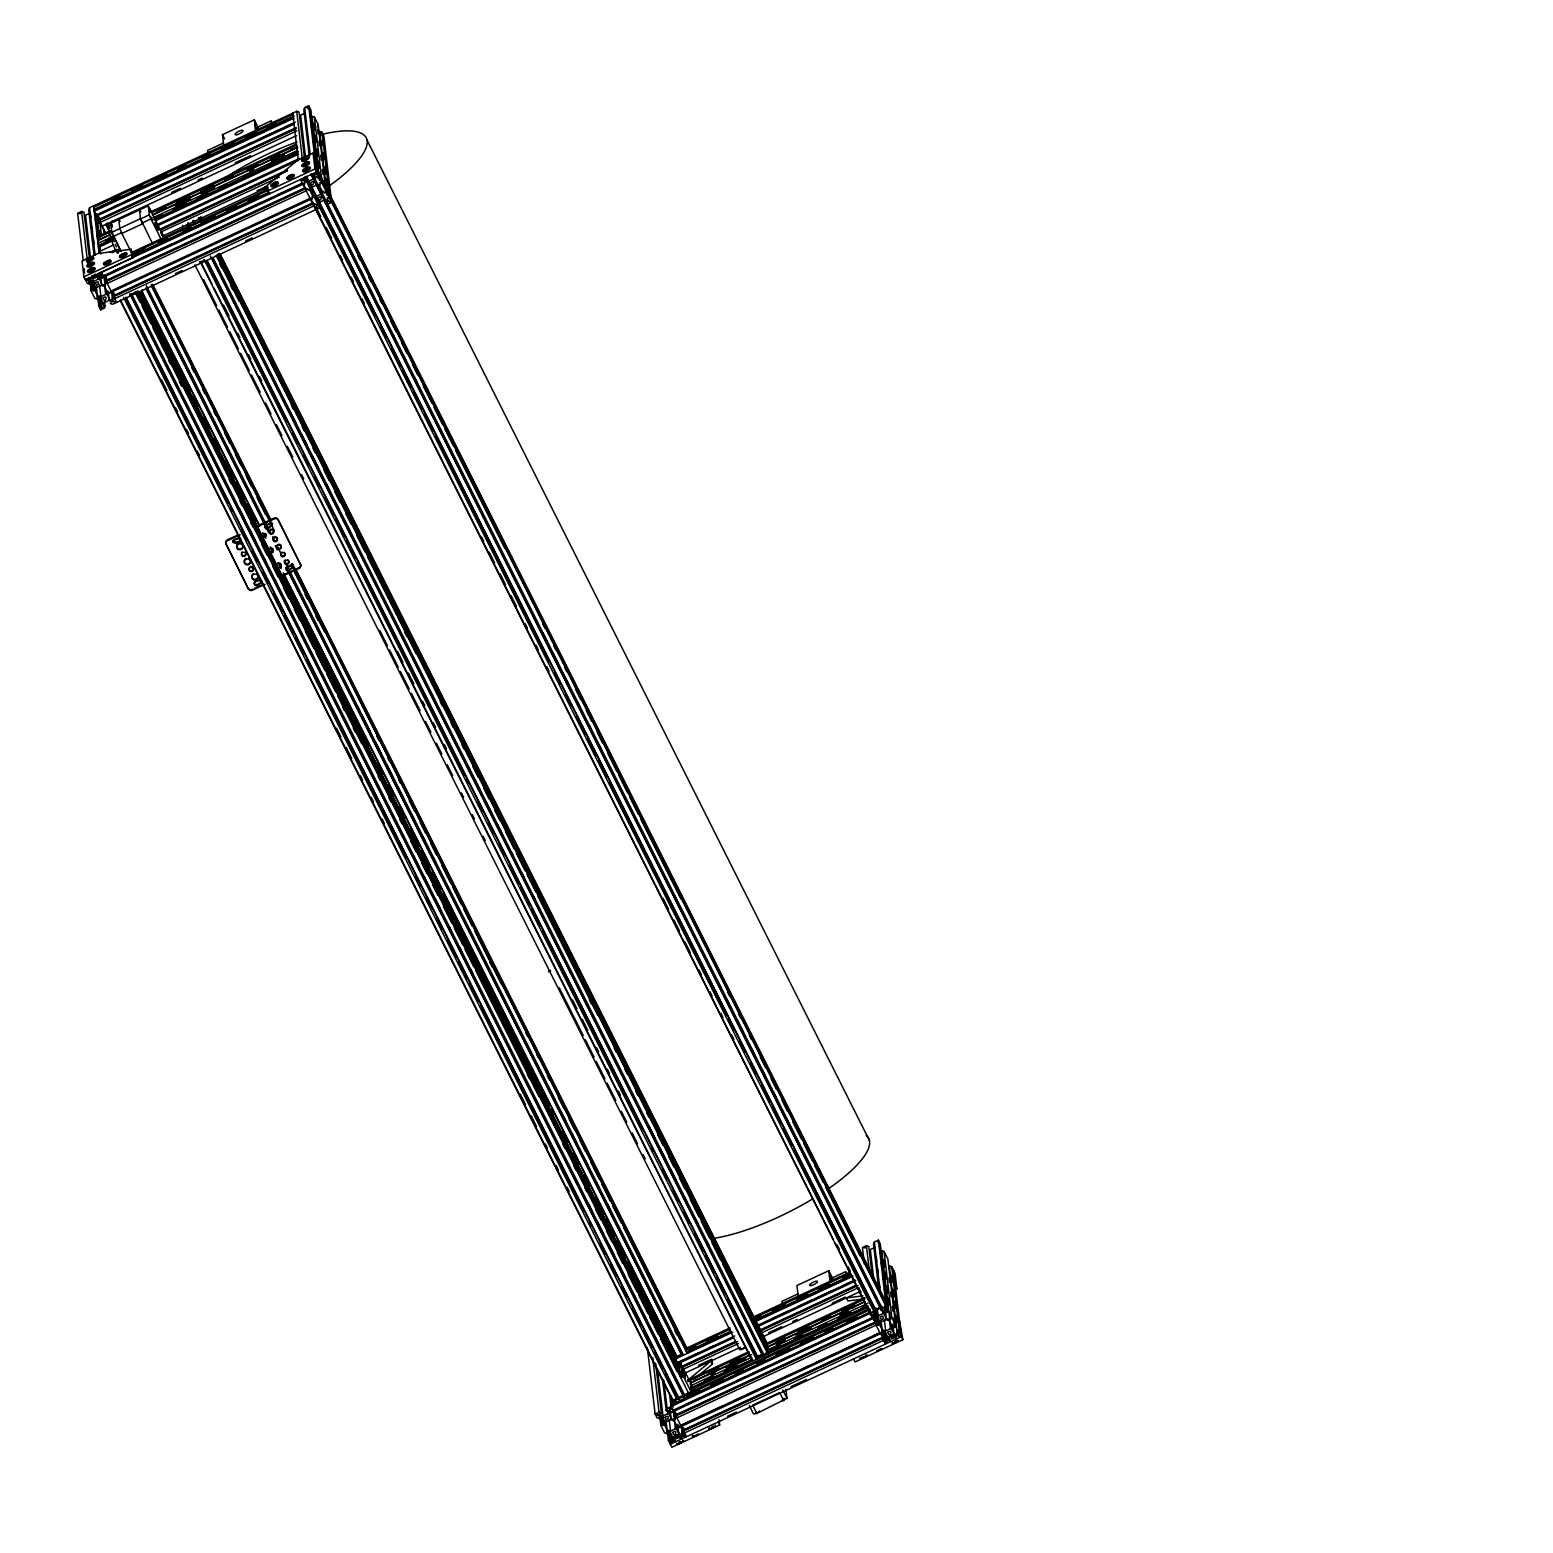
<?xml version="1.0" encoding="UTF-8"?>
<svg xmlns="http://www.w3.org/2000/svg" width="1553" height="1553" viewBox="0 0 1553 1553"><rect width="100%" height="100%" fill="white"/><g stroke="black" fill="none" stroke-linecap="round" stroke-linejoin="round"><path stroke-width="1.5" d="M94.791 208.665L94.189 207.306M99.237 250.693L100.731 254.09M99.586 249.101L98.829 247.49L99.586 249.062M268.067 187.039L163.007 235.94L161.221 231.843L162.308 235.551M275.657 183.176L272.94 184.361L275.657 183.176A3.98 1.145 -27.6 0 0 273.833 184.128M303.592 160.134L303.437 160.367A3.98 1.145 -27.6 0 1 303.126 158.309A3.98 1.145 -27.6 0 1 308.601 156.737A3.98 1.145 -27.6 0 1 303.417 160.367C315.686 153.592 297.904 157.843 303.573 159.823M306.271 157.727L303.573 158.911L306.271 157.727A3.98 1.145 -27.6 0 1 308.348 158.814A3.98 1.145 -27.6 0 1 302.369 161.454A3.98 1.145 -27.6 0 1 305.359 158.192M306.892 163.026L304.194 164.23L306.892 163.026A3.98 1.145 -27.6 0 0 305.067 163.977M307.513 168.326L304.815 169.529L307.513 168.326A3.98 1.145 -27.6 0 1 310.173 168.772A3.98 1.145 -27.6 0 1 305.417 171.801A3.98 1.145 -27.6 0 1 303.611 170.888M306.97 107.914L308.348 107.273L308.232 108.729M261.894 581.754C253.663 591.421 250.188 579.347 261.583 580.822M276.803 183.953L272.804 185.816A3.98 1.145 -27.6 0 1 272.513 183.739A3.98 1.145 -27.6 0 1 277.987 182.186A3.98 1.145 -27.6 0 1 272.804 185.816L275.813 183.759M308.038 163.822L304.136 165.822A3.98 1.145 -27.6 0 1 303.747 163.609A3.98 1.145 -27.6 0 1 309.222 162.036A3.98 1.145 -27.6 0 1 304.039 165.666L308.076 163.919M784.343 1398.671L783.411 1399.699M92.365 268.824L89.647 269.989L92.365 268.824A3.98 1.068 -26.7 0 0 91.452 269.348M96.635 276.706L95.315 276.143M304.349 157.047L299.069 112.068L296.72 111.292L89.569 207.733L88.735 209.985L94.015 254.983M98.732 296.701L100.712 306.077L102.75 302.311L100.479 297.788L96.946 296.623L97.295 299.263L94.927 298.487L91.142 290.935L91.142 281.578M91.976 288.683L93.898 290.566L94.597 282.452M85.434 279.579L89.395 277.735L91.763 278.511L89.763 280.375L93.296 281.52L98.072 279.307L99.334 275.929L95.393 276.609M99.256 279.695L100.499 276.298L102.44 278.201L103.275 275.949L302.427 183.215L304.796 183.992L304.446 181.352L307.979 182.516L310.251 187.039L309.008 190.417L307.067 188.534L306.232 190.786L107.06 283.52L104.711 282.743L105.06 285.383L101.527 284.218L98.693 274.959M104.886 300.991L104.614 307.979L100.634 309.843L98.732 306.057L99.567 303.806M105.662 294.429L106.924 291.052L104.633 286.509L101.12 285.344L96.325 287.577L95.082 290.955L97.354 295.497L100.887 296.662L105.662 294.429L104.556 284.956M106.846 294.818L108.089 291.44L110.03 293.323L110.865 291.071L310.037 198.338L312.386 199.114L312.037 196.474L315.57 197.639L317.841 202.162L316.598 205.559L314.657 203.657L313.822 205.908L114.67 298.642L112.321 297.865L112.651 300.505L109.118 299.36L106.283 290.081M319.53 180.226L312.017 116.3L314.385 117.057L322.17 183.37L319.821 182.594L320.151 185.234L316.618 184.069L314.347 179.546L315.589 176.149L317.53 178.051L318.365 175.8L310.581 109.506L308.678 105.72L304.66 107.584L303.825 109.836L309.396 157.202M310.581 109.506L310.309 116.494M317.336 126.88L318.171 124.628L314.385 117.057M312.502 173.858L882.201 1308.286L880.551 1308.5L310.852 174.072L312.502 173.858L311.609 176.149L314.424 175.78L313.162 179.158L308.387 181.371L304.485 179.469L306.853 178.362L304.504 177.586L306.077 176.304L875.776 1310.713L667.052 1408.455L666.218 1410.706L669.013 1410.338L667.771 1413.715L662.995 1415.948L659.074 1414.045L661.442 1412.939L655.618 1363.204M668.431 1431.128L670.391 1440.485L672.449 1436.739L670.178 1432.196L666.645 1431.051L666.975 1433.691L664.626 1432.914L660.84 1425.343L660.821 1415.987M661.656 1423.092L662.801 1425.363L664.859 1421.616L662.568 1417.074L659.035 1415.928L659.384 1418.568L657.035 1417.792L655.133 1414.006L647.349 1347.713M873.931 1313.683L874.475 1318.419L872.126 1317.643L672.973 1410.376L672.138 1412.628L670.197 1410.726L668.955 1414.104L671.226 1418.646L674.759 1419.811L673.575 1410.066M719.02 1419.714L719.66 1425.033L671.847 1447.28L668.431 1440.485L669.265 1438.214M675.361 1428.857L676.623 1425.46L674.332 1420.937L670.799 1419.772L666.023 1422.004L664.781 1425.382L667.052 1429.925L670.585 1431.07L675.361 1428.857L674.254 1419.384M674.313 1442.407L674.584 1435.418M889.811 1312.188L889.85 1319.662L886.317 1318.497L884.045 1313.954L885.288 1310.577L887.229 1312.479L888.064 1310.227L880.279 1243.914L878.377 1240.148L874.358 1242.012L873.524 1244.264L878.804 1289.262M879.444 1246.185L880.279 1243.914M875.64 1313.469L875.931 1325.194L676.759 1417.928L674.41 1417.171M875.989 1308.053L876.552 1312.79L874.184 1313.896L878.086 1315.799L882.861 1313.566L884.123 1310.188L881.308 1310.557L882.143 1308.305L886.161 1306.442L878.377 1240.148M876.766 1322.942L877.891 1325.214L879.949 1321.467L877.678 1316.925L873.349 1316.148L874.475 1318.419M882.919 1337.715L882.745 1336.124L885.501 1340.336L887.539 1336.589L885.268 1332.047L881.735 1330.902L882.085 1333.542L879.716 1332.765L680.563 1425.499L679.729 1427.751L678.583 1425.479L676.545 1429.226L678.816 1433.768L682.349 1434.933L682 1432.293L684.368 1433.05L883.521 1340.336L883.735 1337.017L884.453 1338.608M890.471 1328.708L891.713 1325.311L889.442 1320.788L885.909 1319.623L881.133 1321.855L879.872 1325.233L882.143 1329.776L885.676 1330.921L890.471 1328.708L889.345 1319.235M889.403 1342.258L889.539 1335.075M897.692 1329.679L897.44 1334.784L893.926 1333.619L891.636 1329.077L892.897 1325.699L894.819 1327.601L895.654 1325.35L887.87 1259.056L884.065 1251.485L881.716 1250.709L889.85 1319.662M118.455 252.343C117.019 260.127 101.391 214.042 111.894 225.379M140.352 295.167L138.858 292.954M322.248 135.674L322.189 134.645M261.739 581.268C255.76 588.723 249.062 581.579 259.914 579.735L260.011 580.531M878.26 1242.866L878.221 1241.837M276.842 184.069L273.017 185.914L275.735 183.856M744.683 1347.189L743.324 1348.315M879.522 1306.888L878.377 1307.84M894.276 1335.891L891.073 1337.327L891.752 1336.376M892.587 1342.53L893.868 1343.384L897.925 1341.171M89.181 264.379L91.782 263.389L89.181 264.379L91.569 263.253L89.181 264.379L90.326 266.65M95.335 274.104C91.743 275.677 96.83 279.656 96.558 275.871M93.801 276.9L93.646 278.239M107.914 262.166L109.467 262.321L105.565 264.126L109.817 260.322L103.973 263.331L108.166 261.583A3.98 1.068 -26.7 0 1 110.535 262.341A3.98 1.068 -26.7 0 1 104.672 265.097A3.98 1.068 -26.7 0 1 106.478 262.399M273.58 183.623L275.677 183.04L273.58 183.623L274.745 185.875L276.123 185.215M304.815 163.492L306.931 162.89L304.815 163.492L305.999 165.744M89.899 270.804L93.588 269.543L89.725 271.581L92.19 268.553L89.802 269.678L91.083 269.776M880.066 1349.343L879.736 1349.538M896.003 1341.928L895.304 1342.297M79.281 213.596L80.678 213.499M265.019 525.671C263.641 533.921 280.821 518.158 267.038 524.681M286.082 567.602C286.373 576.493 301.554 557.935 286.373 567.408C283.772 578.027 303.087 559.022 286.47 568.204M864.07 1247.855L865.467 1247.777M759.611 1410.998L758.427 1411.871M881.988 1348.586L876.785 1350.935M305.048 170.384L308.756 169.025L305.145 171.199M676.351 1438.233L677.652 1437.36M186.709 224.913L188.224 223.651M268.669 194.28L266.534 185.952L297.147 160.503L313.085 153.087L314.599 156.115M675.516 1358.856L677.05 1357.574L283.481 573.872M685.436 1350.586L686.814 1348.004L295.419 568.631M687.552 1380.462L710.963 1361.01L712.478 1364.039L694.463 1379.006M765.745 1345.752L767.124 1343.151L220.254 254.207M218.546 253.838L767.59 1347.13L767.9 1349.79L766.367 1351.052L722.883 1264.453M873.33 1311.586L882.88 1307.121M749.322 1405.581L753.496 1413.909L756.816 1413.482L786.963 1398.321L785.896 1389.314M305.3 170.189L308.756 169.025L305.106 171.141M677.807 1434.312C673.594 1437.107 681.592 1436.777 677.807 1435.981M681.165 1441.941L679.515 1442.795M94.151 277.249C91.879 279.288 97.781 277.075 93.782 275.23M864.128 1356.759L862.75 1357.4L864.4 1356.565M678.894 1442.368L680.059 1441.592M681.359 1441.747L678.972 1442.853M696.132 1435.108L697.297 1434.312M892.237 1337.502C888.2 1340.821 898.1 1336.589 893.751 1336.784M90.268 259.235L92.248 258.807L88.443 260.943L92.345 258.943L88.385 260.923L90.948 257.953L88.56 259.079L91.103 257.992L88.56 259.079L89.822 259.176M109.273 263.428C110.244 258.73 103.294 263.292 107.002 262.36M238.948 538.58L238.851 537.784C221.38 543.861 246.83 542.579 238.948 538.58C223.69 542.541 242.423 546.734 240.443 538.095M265.408 526.273C263.777 535.416 281.462 516.974 265.408 526.273L265.311 525.477M760.97 1354.915L758.679 1355.769M90.889 264.554L89.006 266.242L92.966 264.243L89.065 266.242L90.831 264.515M94.947 277.618L97.354 274.046L316.463 172.014L308.678 105.72M782.945 1399.991L781.897 1400.476M91.2 269.931L92.229 269.504M677.904 1437.243L679.942 1436.894L676.021 1438.816M223.71 145.283L222.467 134.665L254.343 119.833L258.672 128.472M223.535 142.992L207.52 150.447L207.791 152.699M255.313 128.2L271.348 120.746L271.6 122.978M89.53 259.565L83.959 212.217L81.61 211.441L77.65 213.285L83.221 260.652M111.971 200.298L120.726 196.222M131.675 191.116L142.624 186.03M153.553 180.924L166.695 174.81M177.644 169.723L186.379 165.647M201.715 158.503L210.47 154.426M221.4 149.34L234.542 143.225M245.49 138.139L256.42 133.034M267.368 127.948L276.123 123.871M293.731 116.514L292.896 114.456L93.743 207.19L94.558 209.228L293.905 115.97M163.046 178.09L167.413 176.071M206.821 157.727L211.189 155.688M88.696 213.751L85.512 215.226L90.52 257.856M293.362 118.436L94.209 211.169L96.81 215.964L293.789 124.259M305.378 112.845L300.603 115.077L305.611 157.707M96.131 214.993L295.284 122.26M114.184 206.724L118.572 204.685M125.133 201.638L147.011 191.446M151.398 189.408L166.715 182.264M177.663 177.178L186.418 173.101M190.786 171.063L210.49 161.881M221.419 156.795L236.755 149.651M247.684 144.565L252.071 142.527M260.826 138.45L280.53 129.287M284.898 127.249L293.653 123.172M97.276 219.089L96.927 216.449L99.431 237.745M100.188 222.487L98.965 219.419L295.924 127.695M103.682 217.866L296.274 128.2M105.06 232.795L99.081 220.487L296.06 128.783M99.916 222.525L296.895 130.821M171.684 192.358L180.439 188.282M197.949 180.129L202.317 178.09M235.144 162.813L250.479 155.688M101.799 226.292L296.584 135.616M121.037 251.392L111.855 232.29L110.807 223.283L148.253 205.85L164.191 237.609M97.257 236.716L110.399 230.601M149.787 212.256L296.429 143.983M319.957 134.063L319.627 131.423L321.976 132.199L323.878 135.965L331.663 202.278L327.683 204.122L325.315 203.346L327.334 201.482L323.8 200.337L319.025 202.55L317.783 205.928L320.539 205.578L319.704 207.83L112.573 304.272L110.224 303.495L112.243 301.631L108.71 300.486L103.935 302.699L103.061 306.834L105.449 305.727M110.554 231.921L97.412 238.036L98.247 240.074L109.176 234.988M152.136 212.567L296.584 145.303L297.399 147.341L152.951 214.605M111.855 232.29L119.833 228.582L118.766 219.575L120.163 221.535M152.699 243.957L140.547 218.954L149.302 214.858L148.253 205.85M157.241 211.771L165.996 207.694M176.945 202.589L190.068 196.474M201.016 191.388L214.139 185.273M225.088 180.187L233.843 176.11M246.966 169.995L257.914 164.89M271.057 158.775L279.812 154.698M290.741 149.612L297.399 147.341M110.865 234.561L97.723 240.676L98.421 241.666M152.446 215.207L297.691 147.302M186.418 199.774L190.805 197.736M276.162 157.979L280.53 155.941M175.023 206.005L190.359 198.862M201.288 193.776L214.43 187.661M249.451 171.354L253.818 169.316M271.329 161.163L284.451 155.048M113.311 236.192L98.053 243.336L98.868 245.374L112.282 239.22M152.757 217.866L297.205 150.602L297.943 151.845L286.994 156.95M113.505 236.386L121.464 232.678L130.976 251.586M142.177 223.03L150.952 218.954L149.302 214.858M105.332 241.53L111.894 238.463L112.728 239.744M155.669 218.099L162.25 215.032M173.179 209.946L186.321 203.831M197.25 198.726L208.199 193.64M219.148 188.534L227.903 184.458M243.219 177.333L251.974 173.257M267.291 166.113L276.046 162.036M153.572 219.905L297.943 151.845M113.68 238.851L98.363 245.995L99.528 248.519M155.261 219.497L297.516 153.262L298.215 154.232M158.6 218.313L162.968 216.275M248.325 176.537L252.712 174.499M113.835 240.191L98.518 247.315L100.401 251.081L113.524 244.966M155.416 220.817L297.671 154.582M157.299 224.583L299.554 158.348M157.998 225.573L298.079 160.347M109.836 252.498L116.397 249.451M160.173 229.067L287.111 169.956M112.36 251.974L116.747 249.936M160.522 229.553L287.46 170.442M112.127 252.498L118.688 249.451M160.27 230.096L287.208 170.985M162.075 235.163L160.813 232.038L279.288 177.1M256.963 190.805L265.718 186.729M131.384 252.595L267.077 189.427M131.539 253.916L267.232 190.747M267.155 191.252L314.948 168.986L313.085 153.087M83.881 276.842L131.675 254.576L131.054 249.276L97.936 253.508L82.018 260.923L83.881 276.842L87.337 283.364L89.686 284.141L89.142 279.404M132.277 255.177L145.4 249.062M158.542 242.947L167.297 238.871M182.613 231.727L191.368 227.65M202.317 222.564L215.44 216.449M226.389 211.363L237.318 206.258M248.266 201.172L259.215 196.066M132.374 255.954L268.067 192.786M131.85 256.556L269.737 192.358M187.719 230.951L192.087 228.912M211.79 219.73L216.178 217.692M85.396 279.851L133.209 257.604L131.054 249.276M112.593 271.794L127.909 264.67M138.858 259.565L171.684 244.287M182.633 239.181L191.388 235.105M208.898 226.952L215.459 223.904M219.847 221.865L241.724 211.674M246.112 209.636L261.428 202.511M278.938 194.358L300.816 184.166M107.351 283.481L106.128 280.414L305.281 187.68L306.523 190.747M169.937 251.353L106.478 280.899L106.283 279.307M174.324 249.315L305.63 188.165M106.225 276.415L107.06 283.52L106.245 281.462L305.417 188.748L306.232 190.786M114.941 298.603L113.718 295.536L312.891 202.802M118.436 293.983L313.221 203.288M114.67 298.642L113.835 296.604L313.007 203.87L313.822 205.908M129.54 294.973L138.295 290.896M175.508 273.58L182.07 270.533M199.58 262.379L203.948 260.341M245.529 240.967L252.11 237.92M265.097 584.277L252.324 590.218A2.99 2.854 -6.7 0 1 248.344 588.917L225.942 543.686A2.99 2.854 -6.7 0 1 227.359 539.881L237.997 534.931M255.003 527.011L274.143 518.1A2.99 2.854 -6.7 0 1 278.123 519.401L300.525 564.613A2.99 2.854 -6.7 0 1 299.127 568.437L282.102 576.357M226.039 544.482A2.99 2.854 -6.7 0 1 227.456 540.677L240.21 534.737M257.235 526.816L274.24 518.896A2.99 2.854 -6.7 0 1 278.22 520.197L300.525 564.613M260.71 538.561L264.825 536.639A2.194 2.097 -6.7 0 0 265.466 533.397M254.362 588.432L262.865 584.472M282.005 575.561L299.03 567.641A2.99 2.854 -6.7 0 0 300.447 563.817M548.461 971.809L550.441 970.877M872.378 1277.265L868.768 1246.477L866.399 1245.72L862.439 1247.564L864.38 1264.142M875.077 1247.273L870.301 1249.505L873.912 1280.274M833.126 1279.342L828.797 1270.703L796.922 1285.535L798.164 1296.153M882.065 1253.349L881.716 1250.709M797.99 1293.863L781.974 1301.317L782.246 1303.569M829.768 1279.07L845.803 1271.596L846.055 1273.848M686.193 1348.276L729.968 1327.893M751.846 1317.701L850.345 1271.849M686.348 1349.615L730.124 1329.232M754.195 1318.012L850.5 1273.188M689.26 1349.829L695.841 1346.781M706.77 1341.676L717.719 1336.589M754.933 1319.274L761.494 1316.206M772.443 1311.12L785.566 1305.005M796.514 1299.9L807.444 1294.814M818.392 1289.708L829.341 1284.622M842.464 1278.507L851.219 1274.431M681.67 1354.313L676.894 1356.526L283.325 572.824M687.164 1351.654L730.939 1331.27M755.01 1320.069L851.607 1275.188M675.71 1357.361L682.291 1354.294M686.659 1352.255L730.434 1331.872M754.506 1320.671L850.811 1275.828M714.069 1339.87L718.457 1337.832M757.845 1319.487L762.212 1317.449M673.691 1359.69L732.783 1332.183M754.661 1321.991L853.16 1276.139M675.594 1363.515L734.685 1336.007M756.583 1325.816L855.062 1279.963M678.35 1362.389L698.035 1353.207M708.983 1348.12L713.371 1346.082M772.462 1318.575L787.779 1311.431M798.727 1306.345L811.85 1300.23M816.237 1298.192L831.554 1291.048M842.483 1285.962L851.238 1281.885M676.293 1364.505L733.21 1338.007M757.282 1326.786L855.761 1280.934M691.046 1391.663L683.068 1375.783L680.68 1376.89L678.117 1364.893L681.126 1364.213L694.172 1389.954M678.117 1364.893L680.816 1363.767M678.428 1364.873L680.971 1363.961M889.655 1268.471L889.306 1265.831L891.674 1266.607L895.091 1273.421L896.955 1289.32L895.44 1286.311M680.622 1366.912L735.346 1341.443M759.417 1330.242L855.722 1285.399M680.971 1367.416L735.695 1341.928M761.96 1329.717L856.072 1285.884M682.951 1366.989L737.656 1341.501M759.553 1331.309L858.032 1285.457M681.573 1370.037L738.49 1343.539M760.368 1333.367L858.867 1287.495M681.418 1371.513L679.03 1372.619L681.456 1371.707L680.699 1363.631M679.146 1373.085L681.456 1371.707M679.243 1373.415L681.534 1371.978M679.36 1373.784L681.631 1372.308M679.515 1374.211L681.748 1372.677M698.636 1365.339L711.759 1359.224M768.677 1332.746L781.8 1326.631M792.748 1321.525L797.116 1319.487M832.136 1303.181L845.278 1297.066M679.709 1374.657L681.903 1373.104M679.903 1375.162L682.097 1373.551M683.475 1373.803L740.373 1347.305M762.251 1337.114L860.75 1291.261M680.117 1375.667L682.291 1374.036M680.35 1376.172L682.505 1374.541M681.088 1377.705L683.475 1376.579L682.738 1375.065M687.63 1380.171L748.915 1351.634M766.425 1343.481L864.905 1297.629M687.785 1381.491L749.07 1352.954M766.58 1344.801L865.06 1298.949M708.207 1373.57L719.155 1368.465M730.104 1363.379L741.033 1358.273M776.054 1341.986L784.809 1337.909M797.951 1331.795L808.88 1326.689M822.022 1320.574L830.777 1316.498M841.726 1311.411L854.849 1305.296M690.794 1382.519L749.885 1354.992M767.396 1346.839L863.701 1302.016M690.289 1383.121L751.574 1354.585M766.891 1347.46L865.37 1301.608M737.403 1361.573L741.771 1359.535M851.199 1308.577L855.587 1306.539M710.692 1374.929L715.059 1372.891M726.008 1367.805L745.692 1358.623M776.345 1344.354L785.1 1340.297M796.029 1335.192L811.365 1328.067M839.804 1314.809L848.559 1310.732M690.6 1385.781L751.885 1357.244M767.201 1350.101L867.875 1303.239M704.46 1380.908L713.215 1376.832M724.164 1371.745L737.287 1365.631M770.113 1350.333L781.062 1345.247M794.185 1339.132L802.94 1335.056M818.276 1327.912L827.031 1323.835M837.96 1318.749L851.102 1312.634M862.031 1307.548L866.419 1305.51M691.357 1387.78C694.87 1394.924 689.435 1385.994 691.357 1387.78L752.7 1359.283M765.843 1353.168L866.788 1306.267M690.91 1388.421L752.196 1359.904L214.1 288.217M756.563 1357.866L868.185 1305.879M709.566 1380.112L713.934 1378.074M823.381 1327.136L827.749 1325.097M693.259 1388.731L868.341 1307.218M670.45 1401.291L869.602 1308.558M870.864 1311.877L671.42 1404.65L675.71 1401.815M686.64 1396.729L699.782 1390.614M710.73 1385.509L723.853 1379.394M734.802 1374.308L743.557 1370.231M756.68 1364.116L765.435 1360.04M776.384 1354.954L789.506 1348.839M800.455 1343.733L813.597 1337.618M824.527 1332.532L833.282 1328.456M846.424 1322.341L857.353 1317.235M870.767 1313.508L870.068 1312.518L670.915 1405.251L671.614 1406.241M672.061 1405.096L676.429 1403.058M696.132 1393.895L700.5 1391.857M785.857 1352.119L790.244 1350.081M829.632 1331.736L834.019 1329.698M873.349 1311.839L875.776 1310.713M880.551 1308.5L882.919 1307.393M655.133 1414.006L659.093 1412.162L661.442 1412.939M686.678 1404.184L699.801 1398.069M704.188 1396.031L726.066 1385.839M737.015 1380.733L745.77 1376.657M750.138 1374.619L769.842 1365.456M774.209 1363.418L789.526 1356.293M800.474 1351.188L815.791 1344.063M820.178 1342.025L859.566 1323.68M672.973 1410.376L673.672 1411.347L872.825 1318.613L300.544 179.43M677.05 1417.889L675.827 1414.822L874.98 1322.108L872.708 1317.565M678.35 1414.298L875.329 1322.593L875.135 1321.001L876.183 1322.477M675.943 1415.89L875.096 1323.156L880.415 1333.755L681.262 1426.469L675.943 1415.89L676.759 1417.928M703.024 1415.229L681.126 1425.421L684.64 1433.011M707.391 1413.191L722.727 1406.047M733.657 1400.961L742.412 1396.885M746.799 1394.846L766.483 1385.684M777.432 1380.578L792.748 1373.454M803.697 1368.348L808.065 1366.31M816.82 1362.233L836.523 1353.071M840.911 1351.032L856.227 1343.889M873.737 1335.735L878.105 1333.697M683.417 1429.964L882.57 1337.23L880.299 1332.688M685.96 1429.42L880.745 1338.744M683.805 1428.314L684.368 1433.05L683.534 1431.012L882.706 1338.278L885.424 1344.102M679.36 1433.186L679.923 1437.923L682.311 1436.816L678.409 1434.894L673.633 1437.127L672.76 1441.262L675.147 1440.155M890.238 1340.006L887.462 1340.355L888.724 1336.978L893.499 1334.745L897.032 1335.91L895.013 1337.774L897.382 1338.55M727.678 1416.161L736.433 1412.085M791.156 1386.596L806.473 1379.472M899.478 1320.788L902.875 1339.715L855.082 1361.981L853.548 1358.953M305.106 160.27L306.853 158.231M123.91 254.789L121.93 255.818L125.735 252.906L119.911 255.915L122.998 255.449M91.511 269.853L92.52 269.465M304.99 160.328L306.776 158.328M782.091 1400.845L784.032 1398.457M891.636 1334.823L889.636 1335.211M895.188 1341.404L895.887 1341.151M94.675 278.026L93.18 278.103L92.073 275.483L93.102 277.482M742.295 1348.8L740.839 1348.975M124.065 253.721C119.076 258.109 123.58 250.809 125.211 256.012M713.157 1426.43L712.07 1427.692L712.924 1426.43M122.105 256.75L125.444 254.711L121.775 256.769M783.469 1398.923L784.44 1398.904M756.913 1412.512L755.942 1412.531M112.107 220.934L113.777 220.72M192.999 221.419L194.649 221.205M862.944 1295.843L846.385 1297.959L847.919 1300.968L862.109 1299.162M765.92 1347.344L767.59 1347.13M217.148 256.148L768.366 1353.77L768.211 1352.43L766.638 1353.439M108.244 224.641L109.506 226.505M865.914 1355.031L865.002 1356.856L860.517 1358.254M675.904 1437.632L677.554 1437.301L676.254 1434.72M876.552 1312.79L874.203 1312.013L304.563 177.566M895.654 1325.35L891.868 1317.779L889.5 1317.022L890.645 1319.274M902.875 1339.715L899.459 1332.901L897.11 1332.144L898.236 1334.415M679.923 1437.923L682.272 1438.699M97.082 214.566L98.48 217.769L97.431 215.129M890.626 1335.192L892.723 1336.997L892.626 1334.299M112.612 226.932L110.612 223.71M163.026 235.823L161.027 232.232M94.694 208.626L94.151 207.558M870.709 1314.226L871.214 1315.566M682.757 1428.139L681.359 1424.955L682.485 1426.935M296.895 147.962L297.594 148.933M302.427 183.215L303.126 184.205L103.973 276.939L101.372 272.163M310.037 198.338L310.736 199.328L111.564 292.061L106.245 281.462M140.877 211.887L139.479 209.927L140.547 218.954M110.807 223.283L112.204 225.243M94.752 210.82L94.054 209.849L293.206 117.116L294.002 118.902M95.626 213.402L98.965 219.419M875.31 1319.895L874.611 1318.924L875.776 1321.448L873.213 1316.944M882.9 1335.017L882.201 1334.046L883.366 1336.57L882.337 1335.095M105.74 277.23L106.439 278.201M113.35 292.352L114.048 293.342M113.466 293.42L114.514 294.895M675.574 1412.706L676.623 1414.181M672.488 1408.823L675.827 1414.822M683.165 1427.828L684.213 1429.304M141.245 291.848L142.701 294.119L142.235 289.829M111.835 238.483L110.807 236.172L112.573 238.987M674.662 1435.632L675.827 1437.496M884.725 1342.51L884.453 1340.744M150.525 212.12L149.806 210.742M671.207 1403.388L671.226 1403.058M685.649 1435.399L685.087 1434.137M306.815 168.132L307.979 170.384M873.446 1317.818L874.514 1320.438L873.058 1317.682M881.386 1334.454L882.104 1335.58L881.25 1333.348M154.582 224.952L155.067 226.194M366.954 139.906L869.428 1140.465M315.841 166.715L885.54 1301.142M315.997 168.035L885.695 1302.462M316.307 170.694L886.006 1305.122M314.948 168.986L888.064 1310.227M317.724 175.8L319.899 180.148M357.966 255.915L360.141 260.244M368.837 277.56L371.012 281.889M379.708 299.205L381.883 303.534M390.579 320.85L396.015 331.682M401.451 342.514L406.886 353.327M412.322 364.159L417.757 374.991M423.192 385.804L431.889 403.12M434.063 407.449L442.76 424.784M444.934 429.113L453.631 446.429M455.805 450.758L504.725 548.17M542.774 623.957L544.948 628.286M553.664 645.602L555.838 649.931M564.535 667.246L566.709 671.575M575.406 688.891L580.841 699.724M586.277 710.536L591.712 721.369M597.148 732.201L602.583 743.013M608.019 753.846L616.716 771.162M618.89 775.491L627.587 792.806M629.761 797.135L638.458 814.471M640.632 818.8L680.855 898.896M727.6 991.979L729.774 996.308M738.471 1013.643L740.645 1017.972M749.342 1035.288L751.536 1039.617M760.232 1056.933L765.668 1067.765M771.103 1078.578L776.539 1089.41M781.974 1100.223L787.41 1111.055M792.845 1121.887L801.542 1139.203M803.716 1143.532L812.413 1160.848M814.587 1165.177L823.284 1182.493M825.458 1186.822L860.246 1256.105M360.393 269.814L362.567 274.143M368.003 284.956L373.438 295.788M378.874 306.62L384.309 317.433M393.006 334.749L395.18 339.098M403.877 356.413L406.051 360.742M414.748 378.058L416.922 382.387M541.958 631.353L547.394 642.185M552.829 652.998L558.265 663.83M563.7 674.643L569.136 685.475M577.832 702.791L580.007 707.12M588.703 724.436L590.878 728.784M599.574 746.1L601.749 750.429M717.001 979.904L721.349 988.562M726.785 999.394L732.22 1010.207M737.656 1021.039L743.091 1031.871M751.788 1049.187L753.962 1053.516M762.659 1070.832L764.833 1075.161M773.53 1092.477L775.704 1096.806M316.133 183.856L320.481 192.514M323.742 198.998L879.309 1305.277M307.009 177.411L309.183 181.74M311.357 186.069L315.705 194.727M318.967 201.23L875.62 1309.664M306.193 177.527L308.368 181.856M311.629 188.34L313.803 192.669M319.239 203.501L375.768 316.074M381.203 326.906L386.639 337.719M392.074 348.551L400.771 365.867M402.945 370.196L411.642 387.512M413.816 391.841L422.513 409.177M424.687 413.506L433.384 430.822M435.558 435.151L549.723 662.471M555.159 673.284L560.594 684.116M566.03 694.929L571.465 705.761M576.901 716.593L585.597 733.909M587.772 738.238L596.468 755.554M598.643 759.883L607.339 777.199M609.514 781.528L726.94 1015.351M729.114 1019.68L734.55 1030.493M739.985 1041.325L745.421 1052.158M750.856 1062.97L756.292 1073.802M761.727 1084.615L770.424 1101.951M772.598 1106.28L781.295 1123.595M783.469 1127.924L792.166 1145.24M794.34 1149.569L874.785 1309.781M316.385 207.927L320.733 216.585M326.169 227.417L331.604 238.25M340.301 255.566L342.475 259.895M351.172 277.211L353.346 281.539M362.043 298.855L364.217 303.184M481.624 537.008L483.798 541.337M489.234 552.15L494.669 562.982M500.105 573.814L505.54 584.627M510.976 595.459L516.431 606.272M525.128 623.607L527.302 627.936M535.999 645.252L538.173 649.581M546.87 666.897L549.044 671.226M663.189 898.546L668.625 909.379M674.06 920.191L679.496 931.024M684.931 941.836L690.367 952.668M699.064 969.984L701.238 974.313M709.935 991.629L712.109 995.958M720.825 1013.294L722.999 1017.623M731.696 1034.939L733.87 1039.268M837.145 1244.924L839.319 1249.272M848.016 1266.588L850.19 1270.917M858.887 1288.233L861.061 1292.562M303.65 184.613L305.825 188.942M311.26 199.755L313.434 204.084M315.608 208.413L833.107 1238.925M835.281 1243.254L870.068 1312.537M254.964 125.133L257.138 129.462M829.418 1276.003L831.593 1280.332M266.534 185.952L268.048 188.981M222.467 134.665L224.641 138.993M200.842 216.566L203.016 220.895M219.322 253.353L767.279 1344.49M199.289 217.536L201.463 221.865M217.769 254.343L767.9 1349.79M297.341 414.263L299.515 418.592M471.297 760.659L473.471 764.988M482.168 782.304L484.342 786.633M656.123 1128.682L658.297 1133.011M200.686 222.351L198.512 218.022L198.668 219.342M216.993 254.828L768.211 1352.43M216.236 255.604L239.065 301.068M291.265 404.984L293.439 409.313M302.136 426.629L304.31 430.957M313.007 448.293L315.181 452.622M323.878 469.938L329.314 480.751M334.749 491.583L340.185 502.415M345.62 513.228L351.056 524.06M356.491 534.873L365.188 552.208M367.362 556.537L416.282 653.949M440.198 701.587L442.372 705.916M451.069 723.232L453.243 727.561M461.94 744.877L464.114 749.206M472.83 766.522L478.266 777.354M483.701 788.186L489.137 798.999M494.572 809.831L500.008 820.644M505.443 831.476L514.14 848.792M516.314 853.121L525.011 870.437M527.185 874.766L535.882 892.101M538.056 896.43L597.847 1015.487M614.153 1047.964L616.327 1052.293M625.024 1069.609L627.198 1073.938M635.895 1091.274L638.069 1095.603M646.766 1112.919L648.94 1117.248M657.637 1134.564L663.073 1145.396M668.508 1156.208L673.963 1167.041M679.399 1177.873L684.834 1188.686M690.27 1199.518L698.966 1216.834M701.141 1221.163L709.837 1238.479M712.012 1242.808L720.708 1260.124M219.691 263.699L221.865 268.028M230.562 285.344L232.736 289.673M404.518 631.722L406.692 636.051M589.344 999.763L591.518 1004.092M782.79 1390.013L786.963 1398.321M213.13 258.012L764.348 1355.633L762.698 1355.847L210.393 256.07M290.43 412.399L295.866 423.212M301.301 434.044L306.737 444.857M312.172 455.689L317.608 466.521M326.305 483.837L328.479 488.166M337.176 505.482L339.35 509.811M348.047 527.127L350.221 531.456M467.647 765.28L469.821 769.609M475.257 780.421L480.692 791.254M486.128 802.086L491.563 812.898M496.999 823.731L502.434 834.543M511.131 851.879L513.305 856.208M522.002 873.524L524.176 877.853M532.873 895.169L535.047 899.498M649.212 1126.818L654.648 1137.65M660.083 1148.463L665.519 1159.295M670.954 1170.108L676.39 1180.94M685.087 1198.256L687.261 1202.585M695.958 1219.901L698.132 1224.23M706.829 1241.565L709.003 1245.894M192.902 220.351L195.076 224.68M212.47 259.312L762.601 1354.76L757.825 1356.992L207.694 261.545M783.896 1400.864L779.722 1392.556L752.642 1405.154L756.816 1413.482M188.127 222.584L190.301 226.913M206.704 260.438L757.922 1358.06L756.389 1359.341L204.103 259.565M206.86 261.642L287.324 421.853M292.76 432.685L298.195 443.498M303.631 454.33L309.066 465.143M314.502 475.975L319.937 486.807M325.373 497.62L334.07 514.936M336.244 519.284L344.941 536.6M347.115 540.929L355.812 558.245M357.986 562.574L464.541 774.733M466.715 779.062L468.89 783.391M477.586 800.707L483.022 811.54M488.457 822.372L493.893 833.184M499.328 844.017L504.764 854.829M510.199 865.662L518.896 882.978M521.07 887.307L529.767 904.622M531.941 908.951L540.638 926.287M542.812 930.616L642.845 1129.788M651.542 1147.104L653.716 1151.433M662.413 1168.749L667.848 1179.581M673.284 1190.394L678.719 1201.226M684.155 1212.058L689.59 1222.871M695.026 1233.703L703.723 1251.019M705.897 1255.348L714.594 1272.664M716.768 1276.993L725.465 1294.309M727.639 1298.638L756.99 1357.108M223.574 305.048L229.009 315.88M237.725 333.196L239.9 337.525M248.596 354.841L250.771 359.17M259.467 376.486L261.642 380.815M397.529 651.445L402.965 662.257M408.4 673.09L413.836 683.922M422.532 701.238L424.707 705.567M433.403 722.883L435.578 727.212M444.294 744.528L446.468 748.857M572.572 999.996L576.92 1008.654M582.356 1019.467L587.791 1030.299M596.488 1047.615L598.662 1051.944M607.359 1069.26L609.533 1073.608M618.23 1090.924L620.404 1095.253M201.055 262.243L211.926 283.888M200.123 261.409L752.428 1361.185L752.273 1359.865M203.637 279.637L216.682 305.63M218.857 309.959L227.553 327.295M229.728 331.624L238.424 348.94M240.599 353.269L249.315 370.604M251.489 374.933L260.186 392.268M265.621 403.081L271.057 413.913M276.492 424.745L281.928 435.578M287.383 446.41L292.818 457.242M301.515 474.558L303.689 478.887M379.825 630.499L387.435 645.64M389.609 649.989L398.306 667.305M400.48 671.634L409.177 688.969M411.351 693.298L420.067 710.614M425.503 721.446L430.938 732.278M436.374 743.111L441.809 753.943M447.245 764.755L452.68 775.588M461.396 792.923L463.57 797.252M472.267 814.568L474.442 818.897M483.138 836.232L485.312 840.561M559.274 987.824L583.21 1035.482M585.384 1039.811L594.081 1057.127M596.255 1061.456L604.952 1078.791M607.126 1083.12L615.823 1100.456M621.258 1111.269L626.713 1122.101M632.149 1132.933L637.584 1143.765M643.02 1154.597L645.194 1158.926M194.863 264.767L739.558 1349.402M150.952 218.954L161.706 240.385M152.99 285.014L271.503 520.993M152.058 284.18L270.571 520.158M292.313 563.448L686.97 1349.324M151.282 284.665L269.795 520.643M291.537 563.933L687.435 1353.304L291.692 565.273M151.437 285.985L274.299 530.621M191.834 367.712L194.009 372.041M202.705 389.376L204.88 393.705M213.576 411.021L215.751 415.35M224.467 432.666L229.902 443.498M235.338 454.311L240.773 465.143M246.209 475.956L251.644 486.788M257.08 497.62L265.777 514.936M294.041 571.213L324.48 631.838M376.661 735.753L378.835 740.082M387.532 757.398L389.706 761.727M398.403 779.062L400.577 783.391M409.274 800.707L414.709 811.52M420.145 822.352L425.6 833.184M431.035 843.997L436.471 854.829M441.906 865.642L450.603 882.978M452.777 887.307L461.474 904.622M463.648 908.951L472.345 926.267M474.519 930.596L501.697 984.718M525.613 1032.357L527.787 1036.686M536.484 1054.002L538.658 1058.331M547.355 1075.647L549.529 1079.976M558.226 1097.292L563.661 1108.124M569.097 1118.956L574.532 1129.769M579.968 1140.601L585.403 1151.414M590.839 1162.246L599.536 1179.562M601.71 1183.891L610.407 1201.207M612.581 1205.536L621.278 1222.871M623.471 1227.2L680 1339.773M305.106 594.469L307.28 598.798M315.977 616.114L318.151 620.443M489.913 962.491L492.087 966.82M674.74 1330.533L676.914 1334.862M131.675 254.576L133.209 257.604M718.127 1422.004L719.66 1425.033M146.39 285.674L270.319 532.465M272.493 536.814L274.667 541.143M276.842 545.472L282.297 556.285M284.471 560.614L683.475 1355.148L681.806 1355.361L286.063 567.33M181.235 355.637L185.583 364.295M191.019 375.127L196.454 385.94M201.89 396.772L207.325 407.604M212.761 418.417L218.197 429.249M226.893 446.565L229.067 450.894M237.764 468.21L239.938 472.539M248.635 489.855L250.809 494.203M357.365 706.363L359.539 710.692M361.713 715.021L370.41 732.337M375.845 743.169L381.281 753.981M386.716 764.814L392.152 775.626M397.587 786.459L403.023 797.291M411.72 814.607L413.894 818.936M422.591 836.252L424.765 840.581M433.462 857.897L435.636 862.226M536.756 1063.572L544.365 1078.733M549.801 1089.546L555.236 1100.378M560.672 1111.191L566.107 1122.023M571.543 1132.855L576.978 1143.668M585.675 1160.984L587.849 1165.313M596.546 1182.648L598.72 1186.977M607.417 1204.293L609.591 1208.622M146.758 289.169L266.359 527.302M287.014 568.437L680.583 1352.139M145.827 288.043L268.669 532.679M275.192 545.666L277.366 550.014M141.983 291.382L259.409 525.205M263.758 533.863L265.932 538.192M270.28 546.85L272.454 551.179M278.977 564.166L281.151 568.495M109.836 228.039L107.351 223.147L105.818 224.428L109.079 230.931M142.138 292.43L259.565 526.253M262.826 532.737L265 537.066M270.436 547.898L272.61 552.227M278.045 563.04L280.219 567.369M142.235 293.653L191.174 391.084M193.348 395.413L198.784 406.226M204.22 417.058L209.655 427.89M215.09 438.703L220.526 449.535M225.962 460.367L234.658 477.683M236.832 482.012L245.529 499.328M247.703 503.657L256.4 520.973M283.578 575.095L369.459 746.119M378.156 763.455L383.61 774.268M389.046 785.1L394.481 795.913M399.917 806.745L405.352 817.577M410.788 828.39L419.485 845.706M421.659 850.035L430.356 867.37M432.53 871.699L441.227 889.015M443.401 893.344L549.937 1105.503M552.111 1109.832L554.285 1114.161M562.982 1131.477L568.417 1142.309M573.853 1153.141L579.288 1163.954M584.743 1174.786L590.179 1185.599M595.614 1196.431L604.311 1213.747M606.485 1218.076L615.182 1235.392M617.356 1239.721L626.053 1257.056M628.227 1261.385L676.06 1356.643M120.843 251.217L111.622 232.096M139.654 291.964L678.894 1365.766M139.809 293.303L679.049 1367.106M139.032 293.789L679.36 1369.746M137.169 292.1L679.69 1372.406M235.221 488.846L237.395 493.175M246.092 510.491L248.266 514.819M420.048 856.868L422.222 861.216M594.003 1203.264L596.177 1207.593M136.392 292.585L678.913 1372.891M135.46 291.75L688.853 1393.701M100.537 222.972L104.905 231.475M95.665 213.673L96.81 215.964M99.081 220.487L100.227 222.739M135.635 293.381L139.984 302.039M142.158 306.368L150.855 323.684M153.029 328.013L182.38 386.464M229.126 479.566L231.3 483.895M239.997 501.211L242.171 505.54M250.887 522.856L253.061 527.185M261.758 544.521L267.194 555.333M272.629 566.166L278.065 576.978M283.5 587.811L288.936 598.643M294.371 609.455L299.807 620.288M305.242 631.1L313.939 648.436M316.113 652.765L324.81 670.081M326.984 674.41L335.681 691.726M337.855 696.055L361.771 743.693M378.078 776.151L380.252 780.48M388.949 797.815L391.123 802.144M399.82 819.46L401.994 823.789M410.691 841.105L416.126 851.937M421.562 862.75L426.997 873.582M432.433 884.395L437.868 895.227M443.304 906.059L452.02 923.375M454.194 927.704L462.891 945.02M465.065 949.349L473.762 966.665M475.936 970.994L538.988 1096.573M562.904 1144.192L565.078 1148.521M573.775 1165.837L575.949 1170.166M584.646 1187.501L586.82 1191.83M595.517 1209.146L600.953 1219.959M606.388 1230.791L611.824 1241.623M617.259 1252.436L622.695 1263.268M628.13 1274.081L636.827 1291.417M639.001 1295.746L647.698 1313.061M649.872 1317.39L658.588 1334.706M660.763 1339.035L677.069 1371.513M168.442 359.927L170.616 364.256M179.313 381.572L181.487 385.901M342.398 706.304L344.572 710.633M353.269 727.949L355.443 732.278M527.224 1074.346L529.398 1078.675M131.442 293.633L684.834 1395.565M239.181 508.627L244.617 519.44M250.052 530.272L255.488 541.085M264.185 558.42L266.359 562.749M275.056 580.065L277.23 584.394M285.927 601.71L288.101 606.039M413.137 855.004L418.572 865.836M424.008 876.649L429.443 887.481M434.879 898.294L440.314 909.126M449.011 926.442L451.185 930.771M459.882 948.106L462.056 952.435M470.753 969.751L472.927 974.08M588.179 1203.556L592.528 1212.214M597.963 1223.046L603.399 1233.859M608.834 1244.691L614.27 1255.523M619.705 1266.336L625.141 1277.168M633.838 1294.484L636.012 1298.813M644.709 1316.129L646.883 1320.458M655.58 1337.774L657.754 1342.122M130.782 294.934L684.174 1396.865M129.792 293.847L684.252 1397.952M126.007 297.147L679.399 1399.098M126.104 298.215L678.409 1398.011M106.905 261.486L108.05 263.758M126.259 299.418L228.466 502.92M230.64 507.249L232.814 511.578M241.511 528.913L246.946 539.726M252.382 550.558L257.817 561.371M263.253 572.203L268.688 583.035M274.124 593.848L282.821 611.164M284.995 615.493L293.692 632.828M295.866 637.157L304.563 654.473M306.737 658.802L406.77 857.974M415.466 875.29L420.902 886.122M426.337 896.935L431.773 907.767M437.208 918.599L442.644 929.412M448.079 940.244L456.776 957.56M458.95 961.889L467.647 979.205M469.821 983.534L478.518 1000.85M480.692 1005.179L583.967 1210.855M589.402 1221.687L591.577 1226.016M600.273 1243.332L605.709 1254.145M611.164 1264.977L616.599 1275.809M622.035 1286.622L627.47 1297.454M632.906 1308.286L641.603 1325.602M643.777 1329.931L652.474 1347.247M654.648 1351.576L663.345 1368.892M665.519 1373.221L678.564 1399.195M123.483 297.322L676.875 1399.272M161.454 379.631L166.889 390.444M175.586 407.779L177.76 412.108M186.457 429.424L188.631 433.753M197.328 451.069L199.502 455.398M336.496 728.182L340.845 736.84M346.28 747.672L351.716 758.485M360.412 775.801L362.587 780.13M371.283 797.466L373.458 801.794M382.154 819.11L384.329 823.439M520.236 1094.05L525.671 1104.882M531.107 1115.695L536.542 1126.527M545.239 1143.843L547.413 1148.172M556.11 1165.488L558.284 1169.817M566.981 1187.152L569.155 1191.481M120.455 300.02L668.411 1391.139M670.585 1395.468L672.76 1399.797M120.61 301.34L672.915 1401.117M104.362 275.269L105.876 278.278M103.837 275.871L106.128 280.414M111.447 290.993L113.718 295.536M113.835 296.604L116.572 302.427M673.672 1411.347L671.071 1406.591L669.401 1392.381M683.534 1431.012L686.251 1436.836M89.725 258.303L90.87 260.574M90.967 268.902L92.112 271.193M225.942 543.686L248.344 588.917M95.16 287.189L92.869 282.646L88.56 281.869L89.686 284.141M149.903 209.927C153.728 216.857 146.991 202.861 150.757 211.907M151.029 219.478L150.544 218.449M692.075 1392.264L691.027 1389.547L692.619 1392.478M674.701 1411.366L673.769 1409.813L675.206 1412.589M155.882 227.65L156.562 229.339M105.196 277.385L105.643 278.763L104.109 275.696M870.592 1311.916L869.758 1309.878L670.605 1402.611L671.42 1404.65M672.352 1405.057L673.167 1407.115M112.981 292.935L111.797 291.11M893.557 1270.393L901.361 1336.687L670.333 1444.251L669.77 1439.515M891.674 1266.607L899.459 1332.901M891.286 1275.207L892.121 1282.312M892.956 1289.417L893.79 1296.522M894.353 1301.259L895.188 1308.364M896.023 1315.469L896.857 1322.574M889.306 1265.831L897.44 1334.784M888.976 1277.886L889.539 1282.603M890.645 1292.077L891.208 1296.813M892.315 1306.287L892.878 1311.023M893.713 1318.128L894.819 1327.601M884.065 1251.485L891.868 1317.779M892.8 1324.146L893.926 1333.619M883.696 1260.085L884.531 1267.19M885.074 1271.926L885.909 1279.031M886.744 1286.136L887.578 1293.241M888.141 1297.978L888.976 1305.083M879.716 1248.534L880.279 1253.271M881.386 1262.744L881.949 1267.481M882.783 1274.586L883.327 1279.323M884.453 1288.796L884.996 1293.533M886.122 1303.006L887.229 1312.479M885.21 1309.024L886.317 1318.497M884.744 1305.84L885.288 1310.577M884.298 1319.079L885.676 1330.921M885.462 1332.862L886.297 1339.967M876.183 1256.746L876.746 1261.482M877.581 1268.587L878.144 1273.324M879.25 1282.797L879.813 1287.534M882.318 1308.83L882.861 1313.566M874.358 1242.012L880.202 1291.727M884.375 1330.863L885.501 1340.336M880.765 1305.821L881.308 1310.557M883.521 1330.979L884.259 1339.152M881.036 1320.302L882.143 1329.776M882.415 1330.863L883.521 1340.336M877.251 1308.694L878.086 1315.799M877.581 1315.372L878.687 1324.845M876.785 1315.74L877.891 1325.214M866.399 1245.72L869.466 1271.752M874.805 1315.74L875.64 1322.826M869.68 1309.121L870.224 1313.857M828.797 1270.703L830.04 1281.303M712.07 1360.506L712.478 1364.039M683.572 1428.857L683.766 1430.449M682.039 1425.091L683.145 1434.564M681.165 1425.188L682.349 1434.933M677.71 1424.295L678.816 1433.768M675.982 1413.735L676.157 1415.327M673.633 1410.338L674.759 1419.811M671.304 1396.166L672.41 1405.64M670.391 1411.541L671.226 1418.646M672.197 1436.525L672.76 1441.262M669.188 1419.228L670.585 1431.07M670.081 1430.643L671.187 1440.116M663.713 1380.054L667.771 1413.715M669.285 1431.012L670.391 1440.485M662.607 1379.938L666.218 1410.706M667.305 1431.012L668.431 1440.485M665.946 1420.451L667.052 1429.925M657.696 1370.95L662.995 1415.948M662.49 1415.521L663.597 1424.994M661.694 1415.89L662.801 1425.363M659.714 1415.89L660.84 1425.343M652.706 1357.691L659.093 1412.162M550.364 970.217L550.519 971.537M321.976 132.199L329.76 198.493L327.411 197.716L327.741 200.356L324.228 199.211L321.937 194.669L323.199 191.291L325.121 193.174L325.955 190.922L318.171 124.628M321.587 140.799L322.15 145.536M322.985 152.64L323.82 159.726M324.655 166.831L325.489 173.936M326.052 178.673L326.887 185.778M319.627 131.423L327.12 195.348M317.627 129.248L318.171 133.985M319.006 141.09L319.569 145.827M320.675 155.3L321.238 160.037M322.345 169.51L322.908 174.247M323.742 181.352L324.286 186.069M313.725 123.289L314.56 130.394M315.104 135.13L315.938 142.235M316.773 149.34L317.608 156.445M318.171 161.182L319.006 168.287M311.415 125.968L311.978 130.704M312.813 137.809L313.357 142.546M314.482 152L315.026 156.737M316.152 166.21L316.696 170.946M304.66 107.584L310.231 154.951M315.57 208.354L315.725 209.694M296.72 111.292L302.272 158.658M292.74 113.136L298.312 160.503M254.343 119.833L255.585 130.433M264.825 536.639L264.922 537.435A2.194 2.097 -6.7 0 0 265.874 534.64A2.194 2.097 -6.7 0 0 262.962 533.727M252.324 590.218L252.227 589.422A2.99 2.854 -6.7 0 1 248.266 588.121M182.575 225.437L182.73 226.757M113.874 294.429L114.068 296.021M111.486 290.76L112.651 300.505M103.643 229.514L104.187 234.251M99.276 217.206L101.508 236.153M108.283 292.255L109.118 299.36M99.12 218.313L99.314 219.905M98.072 218.701L98.615 223.438M99.45 230.543L100.285 237.648M103.876 275.638L105.06 285.383M96.034 214.392L98.538 235.687M99.664 245.16L100.207 249.897M95.49 219.012L96.034 223.748M97.16 233.222L97.703 237.958M93.588 205.87L99.14 253.217M100.421 274.745L101.527 284.218M99.508 284.82L100.887 296.662M100.382 296.235L101.508 305.708M90.288 212.994L90.85 217.731M91.957 227.204L92.52 231.941M93.355 239.046L93.898 243.782M97.509 274.57L98.072 279.307M89.569 207.733L95.121 255.1M99.586 296.604L100.712 306.077M99.8 302.738L100.634 309.843M96.247 286.024L97.354 295.497M97.625 296.584L98.732 306.057M92.734 276.783L93.296 281.52M92.792 281.112L93.898 290.566M91.996 281.481L93.102 290.955M81.61 211.441L88.016 265.893M90.016 281.462L91.142 290.935M84.056 268.494L84.6 273.037M866.263 1135.476A104.595 29.876 -26.7 0 1 828.293 1188.841M812.53 1198.994A104.595 29.876 -26.7 0 1 713.526 1238.362M268.572 189.582A10.036 2.873 -26.7 0 1 264.767 187.001M323.49 134.024A104.595 29.876 -26.7 0 1 327.838 186.884M225.437 177.624A104.595 29.876 -26.7 0 1 297.069 141.905M866.885 1354.837A3.98 1.126 -25.7 0 1 865.933 1356.157M865.215 1356.681A3.98 1.126 -25.7 0 1 859.663 1358.099M881.871 1348.742A3.98 1.126 -25.7 0 1 876.766 1351.032M898.352 1340.821A3.98 1.126 -25.7 0 1 892.101 1343.617M896.644 1340.918A3.98 1.126 -25.7 0 1 894.858 1341.889M893.033 1342.53A3.98 1.126 -25.7 0 1 892.257 1342.685M714.671 1426.528A3.32 0.99 -26.6 0 1 710.633 1428.799A3.32 0.99 -26.6 0 1 709.333 1427.906M715.312 1425.072A3.98 1.204 -26.6 0 1 713.429 1427.498A3.98 1.204 -26.6 0 1 708.886 1429.071M713.39 1426.333A3.98 1.204 -26.6 0 1 711.623 1427.323M709.799 1428.003A3.98 1.204 -26.6 0 1 709.022 1428.139M683.534 1440.543A3.98 1.204 -26.6 0 1 682.699 1441.533M681.981 1442.077A3.98 1.204 -26.6 0 1 676.429 1443.514M682.99 1440.446A3.32 0.99 -26.6 0 1 680.68 1442.892A3.32 0.99 -26.6 0 1 677.147 1443.455M698.636 1434.118A3.98 1.204 -26.6 0 1 694.327 1436.331A3.98 1.204 -26.6 0 1 692.444 1435.71M698.287 1434.39A3.32 0.99 -26.6 0 1 694.715 1436.234A3.32 0.99 -26.6 0 1 693.143 1435.71M118.921 251.586A11.046 1.087 65 0 1 117.737 249.412M116.494 246.946A11.046 1.087 65 0 1 115.271 244.326M114.165 241.763A11.046 1.087 65 0 1 113.214 239.414M253.178 567.757A2.213 2.097 -6.7 0 1 251.392 570.786A2.213 2.097 -6.7 0 1 249.043 568.184A2.213 2.097 -6.7 0 1 252.421 566.942M269.057 550.616A2.213 2.097 -6.7 0 1 272.086 548.888A2.213 2.097 -6.7 0 1 273.017 552.091A2.213 2.097 -6.7 0 1 269.523 552.169M245.258 552.169A2.213 2.097 -6.7 0 1 244.539 555.45A2.213 2.097 -6.7 0 1 241.414 553.955M241.511 552.868A2.213 2.097 -6.7 0 1 242.152 551.975M284.063 552.208A2.213 2.097 -6.7 0 1 284.374 555.411A2.213 2.097 -6.7 0 1 281.015 555.197A2.213 2.097 -6.7 0 1 281.85 552.072M287.849 559.779A2.213 2.097 -6.7 0 1 288.295 562.846A2.213 2.097 -6.7 0 1 285.053 563.04A2.213 2.097 -6.7 0 1 285.17 559.934M273.192 549.199A2.213 2.097 -6.7 0 1 269.426 551.373M268.96 549.82A2.213 2.097 -6.7 0 1 272.493 548.345M236.794 545.006A3.184 3.028 -6.7 0 1 242.016 543.802A3.184 3.028 -6.7 0 1 240.89 548.83A3.184 3.028 -6.7 0 1 236.619 545.782M248.635 558.323A3.184 3.028 -6.7 0 1 249.878 562.982A3.184 3.028 -6.7 0 1 244.83 562.962A3.184 3.028 -6.7 0 1 246.209 558.323M257.177 574.028A3.184 3.028 -6.7 0 1 255.857 579.153A3.184 3.028 -6.7 0 1 251.897 575.561M252.188 574.804A3.184 3.028 -6.7 0 1 253.333 573.678M745.556 1347.15A3.533 1.009 -26.7 0 1 741.247 1349.576A3.533 1.009 -26.7 0 1 739.907 1348.664M277.308 182.749A3.98 1.145 -27.6 0 1 277.541 184.438A3.98 1.145 -27.6 0 1 272.513 186.884A3.98 1.145 -27.6 0 1 272.28 185.195M290.663 176.207A3.98 1.145 -27.6 0 1 294.138 176.343A3.98 1.145 -27.6 0 1 288.217 179.488A3.98 1.145 -27.6 0 1 289.751 176.693M308.542 162.619A3.98 1.145 -27.6 0 1 308.775 164.307A3.98 1.145 -27.6 0 1 303.747 166.753A3.98 1.145 -27.6 0 1 303.514 165.064M125.133 253.818A3.98 1.068 -26.7 0 1 126.628 254.75A3.98 1.068 -26.7 0 1 121.794 257.468A3.98 1.068 -26.7 0 1 120.299 256.536M121.561 255.507A3.98 1.068 -26.7 0 1 123.328 254.517M92.636 263.35A3.98 1.068 -26.7 0 1 93.374 264.961A3.98 1.068 -26.7 0 1 87.647 267.135A3.98 1.068 -26.7 0 1 90.831 264.049M94.034 268.494A3.98 1.068 -26.7 0 1 94.228 270.086A3.98 1.068 -26.7 0 1 89.162 272.474A3.98 1.068 -26.7 0 1 88.967 270.863M150.408 216.624L152.291 220.623L150.486 216.663M155.067 222.642L158.445 229.844L155.067 222.642M682.815 1369.125L684.718 1373.182L682.893 1369.144M683.126 1371.765L685.048 1375.842L683.126 1371.765M683.436 1374.424L685.358 1378.501L683.436 1374.424M690.406 1384.247L692.327 1388.324L690.406 1384.247M271.426 184.826C277.638 186.321 278.084 178.09 271.426 184.826M287.344 177.411C293.575 178.906 294.022 170.675 287.344 177.411M288.916 176.809L291.615 175.605L288.916 176.809M288.897 178.168L292.818 176.44L288.897 178.168M302.66 164.696C308.892 166.171 309.338 157.96 302.66 164.696M303.281 169.995C309.513 171.471 309.959 163.259 303.281 169.995M86.968 280.084L88.618 280.627L86.968 280.084M95.451 282.86C97.218 289.79 101.294 278.414 95.451 282.86M99.703 274.143L101.372 274.687L99.703 274.143M100.634 307.319L102.304 307.863L100.731 307.106M103.061 298.001C104.808 304.912 108.885 293.556 103.061 298.001M113.369 301.379L115.038 301.923L113.369 301.379M302.058 179.934L303.728 180.478L302.058 179.934M310.561 182.71C312.308 189.641 316.385 178.265 310.561 182.71M314.793 173.994L316.463 174.538L314.793 173.994M315.725 207.17L317.394 207.714L315.725 207.17M318.151 197.852C319.918 204.763 323.975 193.407 318.151 197.852M328.479 201.23L330.148 201.774L328.479 201.23M656.647 1414.511L658.317 1415.055L656.647 1414.511M665.15 1417.287C666.916 1424.198 670.993 1412.842 665.15 1417.287M669.401 1408.571L671.071 1409.115L669.401 1408.571M670.333 1441.728L671.983 1442.271L670.333 1441.728M672.74 1432.41C674.507 1439.34 678.583 1427.964 672.74 1432.41M683.068 1435.787L684.737 1436.35L683.068 1435.787M871.757 1314.362L873.407 1314.906L871.757 1314.362M880.24 1317.138C882.007 1324.068 886.084 1312.693 880.24 1317.138M884.492 1308.422L886.161 1308.965L884.492 1308.422M885.424 1341.578L887.093 1342.122L885.424 1341.578M887.85 1332.26C889.597 1339.191 893.674 1327.815 887.85 1332.26M898.178 1335.658L899.828 1336.201L898.178 1335.658M109.467 262.127L105.623 264.126L109.467 262.127M86.871 259.836C93.005 261.215 93.471 253.469 86.871 259.836M87.492 265.155C93.685 266.475 94.248 258.672 87.492 265.155M88.113 270.455C94.325 271.794 94.869 263.971 88.113 270.455M311.435 187.428L310.173 190.805L312.464 195.348L315.977 196.513L320.772 194.28L322.015 190.903L319.743 186.36L316.21 185.195L311.435 187.428M304.194 158.192L306.31 157.591L304.194 158.192M289.518 176.207L291.615 175.605L289.518 176.207M140.508 218.682L119.795 228.33L121.852 233.435L142.565 223.787L140.508 218.682M280.045 567.738L279.967 566.942A2.213 2.097 -6.7 0 0 280.996 564.127A2.213 2.097 -6.7 0 0 278.065 563.157L278.162 563.953A2.213 2.097 -6.7 0 1 281.093 564.923A2.213 2.097 -6.7 0 1 280.045 567.738M250.014 571.232A2.213 2.097 -6.7 0 0 253.469 569.621A2.213 2.097 -6.7 0 0 250.324 567.583A2.213 2.097 -6.7 0 0 250.014 571.232M242.423 556.11A2.213 2.097 -6.7 0 0 245.879 554.499A2.213 2.097 -6.7 0 0 242.734 552.46A2.213 2.097 -6.7 0 0 242.423 556.11M270.571 533.98A2.213 2.097 -6.7 0 0 273.697 531.864A2.213 2.097 -6.7 0 0 270.241 530.349A2.213 2.097 -6.7 0 0 270.571 533.98M245.51 564.321A3.184 3.028 -6.7 0 0 250.615 562.322A3.184 3.028 -6.7 0 0 246.306 559.119A3.184 3.028 -6.7 0 0 245.51 564.321M285.441 564.069A2.213 2.097 -6.7 0 0 288.897 562.458A2.213 2.097 -6.7 0 0 285.752 560.419A2.213 2.097 -6.7 0 0 285.441 564.069M274.046 541.376A2.213 2.097 -6.7 0 0 277.502 539.765A2.213 2.097 -6.7 0 0 274.357 537.746A2.213 2.097 -6.7 0 0 274.046 541.376M281.656 556.498A2.213 2.097 -6.7 0 0 285.092 554.887A2.213 2.097 -6.7 0 0 281.947 552.868A2.213 2.097 -6.7 0 0 281.656 556.498M238.075 549.316A3.184 3.028 -6.7 0 0 243.044 546.986A3.184 3.028 -6.7 0 0 238.502 544.074A3.184 3.028 -6.7 0 0 238.075 549.316M277.851 548.947A2.213 2.097 -6.7 0 0 281.307 547.335A2.213 2.097 -6.7 0 0 278.142 545.297A2.213 2.097 -6.7 0 0 277.851 548.947M253.547 579.715A3.184 3.028 -6.7 0 0 258.244 576.939A3.184 3.028 -6.7 0 0 253.43 574.474A3.184 3.028 -6.7 0 0 253.547 579.715M277.754 548.151A2.213 2.097 -6.7 0 0 281.209 546.54A2.213 2.097 -6.7 0 0 278.065 544.501A2.213 2.097 -6.7 0 0 277.754 548.151M273.949 540.58A2.213 2.097 -6.7 0 0 277.405 538.969A2.213 2.097 -6.7 0 0 274.26 536.95A2.213 2.097 -6.7 0 0 273.949 540.58M270.474 533.184A2.213 2.097 -6.7 0 0 273.6 531.068A2.213 2.097 -6.7 0 0 270.144 529.554A2.213 2.097 -6.7 0 0 270.474 533.184M237.163 134.626A4.407 1.262 -26.7 0 0 243.006 130.704A4.407 1.262 -26.7 0 0 236.891 132.335A4.407 1.262 -26.7 0 0 237.163 134.626M811.617 1285.496A4.407 1.262 -26.7 0 0 817.46 1281.574A4.407 1.262 -26.7 0 0 811.365 1283.205A4.407 1.262 -26.7 0 0 811.617 1285.496M288.722 178.381A3.98 1.145 -27.6 0 0 293.925 174.771A3.98 1.145 -27.6 0 0 288.45 176.324A3.98 1.145 -27.6 0 0 288.722 178.381M304.66 170.966A3.98 1.145 -27.6 0 0 309.862 167.355A3.98 1.145 -27.6 0 0 304.369 168.908A3.98 1.145 -27.6 0 0 304.66 170.966M88.21 260.768A3.98 1.068 -26.7 0 0 93.471 257.274A3.98 1.068 -26.7 0 0 87.977 258.807A3.98 1.068 -26.7 0 0 88.21 260.768M88.676 261.7A3.98 1.068 -26.7 0 0 93.937 258.186A3.98 1.068 -26.7 0 0 88.443 259.739A3.98 1.068 -26.7 0 0 88.676 261.7M121.328 256.536A3.98 1.068 -26.7 0 0 126.589 253.042A3.98 1.068 -26.7 0 0 121.095 254.595A3.98 1.068 -26.7 0 0 121.328 256.536M88.832 266.068A3.98 1.068 -26.7 0 0 94.092 262.573A3.98 1.068 -26.7 0 0 88.599 264.126A3.98 1.068 -26.7 0 0 88.832 266.068M89.453 271.387A3.98 1.068 -26.7 0 0 94.714 267.873A3.98 1.068 -26.7 0 0 89.22 269.426A3.98 1.068 -26.7 0 0 89.453 271.387M105.39 263.971A3.98 1.068 -26.7 0 0 110.651 260.458A3.98 1.068 -26.7 0 0 105.158 262.011A3.98 1.068 -26.7 0 0 105.39 263.971"/></g></svg>
